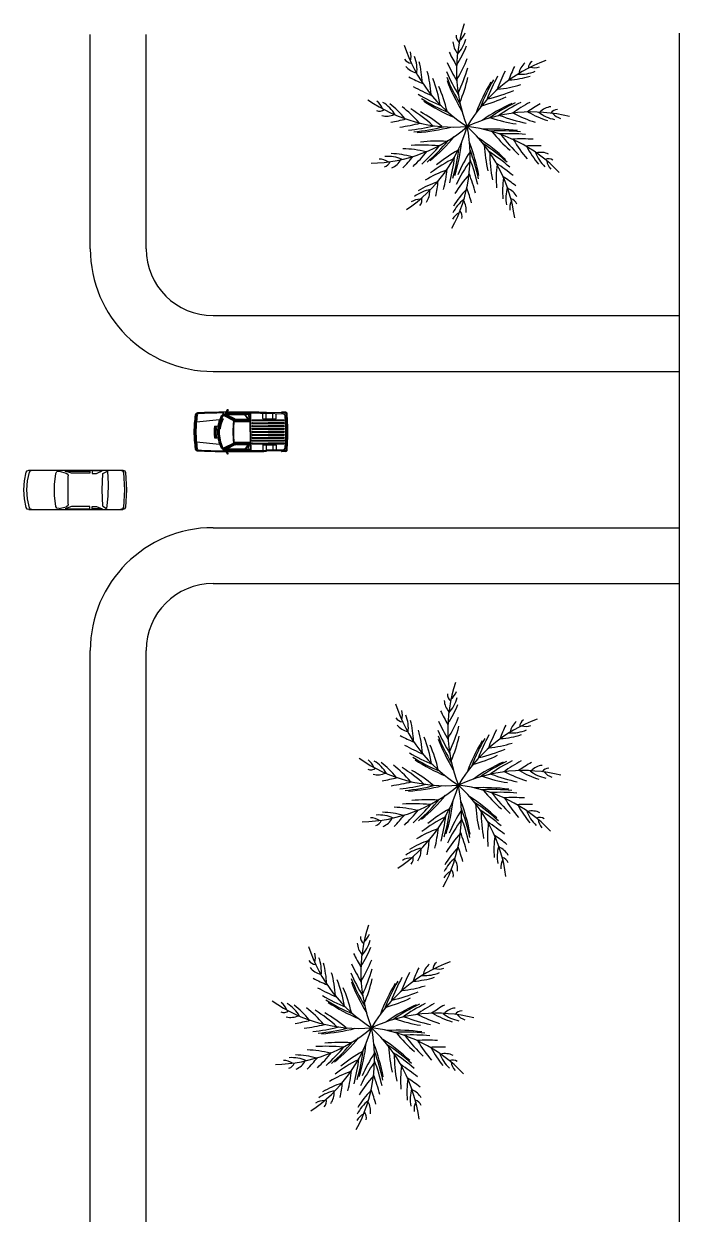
# Model space of a CAD drawing. Extents: x -109 to 1815, y -14679 to 345.
# Drawn here: x 100.2 to 129.6, y 285.9 to 339.2 of the extents above; entities that cross this region are included whole.
import ezdxf

# ---------------------------------------------------------------- set-up
doc = ezdxf.new("R2010")
doc.units = 0
doc.header["$MEASUREMENT"] = 0
doc.layers.get('0').update_dxf_attribs({"linetype": 'CONTINUOUS'})
for name, color, linetype in [('COTA', 1, 'CONTINUOUS'), ('EXTERN', 7, 'CONTINUOUS'), ('EXTERN-I', 251, 'CONTINUOUS'), ('PORTA', 3, 'CONTINUOUS'), ('TERRENO', 1, 'CONTINUOUS'), ('TREES', 3, 'CONTINUOUS')]:
    doc.layers.add(name, color=color, linetype=linetype)

# ---------------------------------------------------------------- blocks, each defined once
blk = doc.blocks.new('VEICULO2')
at = {"color": 0}
for points in [[(0.00035, 0.00505), (0.0014, 0.01001)], [(0.0014, 0.01001), (0.00196, 0.01079)], [(0.00196, 0.01079), (0.00288, 0.01109)], [(0.00202, 0.00508), (0.00314, 0.01004)], [(0.00288, 0.01109), (0.05581, 0.01109)], [(0.00314, 0.01004), (0.0037, 0.0108)], [(0.0037, 0.0108), (0.0046, 0.01109)], [(0.01728, 0.00311), (0.01796, 0.0093)], [(0.01796, 0.0093), (0.01865, 0.01034)], [(0.01865, 0.01034), (0.01988, 0.01053)], [(0.01988, 0.01053), (0.02392, 0.00947)], [(0.02334, 0.01063), (0.03719, 0.01063)], [(0.02678, 0.00936), (0.02334, 0.01063)], [(0.02392, 0.00947), (0.02476, 0.00891)], [(0.02476, 0.00891), (0.02507, 0.00797)], [(0.02507, -0.00797), (0.02507, 0.00797)], [(0.03719, 0.00936), (0.02678, 0.00936)], [(0.03719, 0.01063), (0.03719, 0.00936)], [(0.04406, 0.01075), (0.03849, 0.01075)], [(0.03849, 0.01075), (0.03849, 0.00933)], [(0.03849, 0.00933), (0.04087, 0.00933)], [(0.04087, 0.00933), (0.04406, 0.01075)], [(0.04418, 0), (0.04453, 0.00915)], [(0.04453, 0.00915), (0.0472, 0.01052)], [(0.0472, 0.01052), (0.04758, 0.0035)], [(0.05454, 0.01109), (0.05556, 0.01071)], [(0.05556, 0.01071), (0.05607, 0.00974)], [(0.05581, 0.01109), (0.05683, 0.01071)], [(0.05607, 0.00974), (0.05665, 0.00001)], [(0.05683, 0.01071), (0.05734, 0.00974)], [(0.05734, 0.00974), (0.05792, 0.00001)], [(0, 0), (0.00035, 0.00505)], [(0.00035, -0.00505), (0, 0)], [(0.00164, 0), (0.00202, 0.00508)], [(0.00202, -0.00507), (0.00164, 0)], [(0.01728, -0.00311), (0.01728, 0.00311)], [(0.04453, -0.00914), (0.04418, 0)], [(0.04758, 0.0035), (0.04734, -0.00354)], [(0.05665, 0.00001), (0.05608, -0.00974)], [(0.05792, 0.00001), (0.05735, -0.00974)], [(0.0014, -0.01), (0.00035, -0.00505)], [(0.00314, -0.01003), (0.00202, -0.00507)], [(0.01796, -0.0093), (0.01728, -0.00311)], [(0.04734, -0.00354), (0.04649, -0.01053)], [(0.00196, -0.01079), (0.0014, -0.01)], [(0.00288, -0.01109), (0.00196, -0.01079)], [(0.00288, -0.01109), (0.05582, -0.01109)], [(0.0037, -0.0108), (0.00314, -0.01003)], [(0.0046, -0.01109), (0.0037, -0.0108)], [(0.01865, -0.01033), (0.01796, -0.0093)], [(0.01988, -0.01053), (0.01865, -0.01033)], [(0.01988, -0.01053), (0.02392, -0.00947)], [(0.02678, -0.00936), (0.02334, -0.01062)], [(0.02334, -0.01062), (0.03719, -0.01062)], [(0.02476, -0.00891), (0.02392, -0.00947)], [(0.02507, -0.00797), (0.02476, -0.00891)], [(0.03719, -0.00936), (0.02678, -0.00936)], [(0.03719, -0.01062), (0.03719, -0.00936)], [(0.03849, -0.01075), (0.03849, -0.00933)], [(0.03849, -0.00933), (0.04087, -0.00933)], [(0.04406, -0.01075), (0.03849, -0.01075)], [(0.04087, -0.00933), (0.04406, -0.01075)], [(0.04453, -0.00914), (0.04649, -0.01053)], [(0.05557, -0.01071), (0.05455, -0.01109)], [(0.05608, -0.00974), (0.05557, -0.01071)], [(0.05684, -0.01071), (0.05582, -0.01109)], [(0.05735, -0.00974), (0.05684, -0.01071)]]:
    blk.add_lwpolyline(points, dxfattribs=at)
blk = doc.blocks.new('auto1-s')
at = {"color": 0, "xscale": 79.47583203312715, "yscale": 79.47583203312715, "zscale": 79.47583203312715}
blk.add_blockref('VEICULO2', (0, 0), dxfattribs=at)
blk = doc.blocks.new('Carro_02')
at = {"layer": 'EXTERN'}
for p, q in [((1.483, 0.983), (1.433, 0.882)), ((1.509, 0.993), (1.483, 0.983)), ((1.527, 0.986), (1.483, 0.882)), ((1.527, 0.986), (1.509, 0.993)), ((2.334, 0.887), (2.134, 0.887)), ((3.914, 0.846), (3.246, 0.87)), ((3.915, 0.864), (3.915, 0.848)), ((4.118, 0.884), (3.935, 0.884)), ((2.334, -0.887), (2.134, -0.887)), ((3.914, -0.846), (3.246, -0.87)), ((3.915, -0.864), (3.915, -0.848)), ((4.118, -0.884), (3.935, -0.884))]:
    blk.add_line(p, q, dxfattribs=at)
for centre, radius, start, end in [((4.854, 0), 4.854, 170.9233, 180), ((0.16, 0.75), 0.1, 90, 170.9233), ((2.014, -48.263), 49.148, 90.6779, 92.1624), ((2.014, -48.263), 49.148, 89.8675, 90.619), ((2.134, 0.877), 0.01, 90, 127.9556), ((2.334, 0.877), 0.01, 43.8548, 90), ((2.014, -48.263), 49.148, 88.5641, 89.6188), ((3.935, 0.864), 0.02, 90, 180), ((4.116, 0.832), 0.052, 5.3065, 87.7875), ((-4.847, 0), 9.053, 5.0728, 5.3065), ((-4.847, 0), 9.051, 0, 5.0739), ((4.854, 0), 4.854, 180, 189.0767), ((-4.847, 0), 9.051, 354.9261, 0), ((0.16, -0.75), 0.1, 189.0767, 270), ((2.014, 48.263), 49.148, 267.8376, 269.3221), ((2.014, 48.263), 49.148, 269.381, 270.1325), ((2.134, -0.877), 0.01, 232.0444, 270), ((2.334, -0.877), 0.01, 270, 316.1452), ((2.014, 48.263), 49.148, 270.3812, 271.4359), ((3.935, -0.864), 0.02, 180, 270), ((4.116, -0.832), 0.052, 272.2125, 354.6935), ((-4.847, 0), 9.053, 354.6935, 354.9272)]:
    blk.add_arc(centre, radius, start, end, dxfattribs=at)
at = {"layer": 'EXTERN-I'}
for p, q in [((0.148, 0.744), (0.11, 0.744)), ((0.149, 0.749), (0.111, 0.749)), ((0.111, 0.45), (1.152, 0.55)), ((1.297, 0.59), (1.305, 0.586)), ((1.315, 0.765), (1.305, 0.88)), ((1.329, 0.776), (1.32, 0.88)), ((1.807, 0.538), (1.329, 0.776)), ((1.782, 0.528), (1.341, 0.748)), ((1.8, 0.53), (1.347, 0.756)), ((1.757, 0.515), (1.352, 0.717)), ((1.824, 0.574), (1.377, 0.797)), ((1.433, 0.882), (1.407, 0.83)), ((1.407, 0.83), (1.415, 0.816)), ((1.437, 0.807), (1.415, 0.816)), ((1.415, 0.81), (1.415, 0.816)), ((1.441, 0.805), (1.417, 0.805)), ((1.441, 0.8), (1.417, 0.8)), ((1.441, 0.795), (1.417, 0.795)), ((1.441, 0.79), (1.417, 0.79)), ((1.441, 0.785), (1.417, 0.785)), ((1.437, 0.807), (1.453, 0.811)), ((1.443, 0.808), (1.443, 0.807)), ((1.483, 0.882), (1.453, 0.811)), ((1.468, 0.817), (1.485, 0.743)), ((1.478, 0.817), (1.497, 0.737)), ((1.831, 0.587), (1.492, 0.756)), ((1.911, 0.569), (2.424, 0.569)), ((1.911, 0.554), (2.453, 0.554)), ((2.124, 0.877), (2.124, 0.854)), ((2.154, 0.844), (2.134, 0.844)), ((2.154, 0.859), (2.154, 0.844)), ((2.254, 0.869), (2.164, 0.869)), ((2.264, 0.859), (2.264, 0.844)), ((2.344, 0.844), (2.264, 0.844)), ((2.424, 0.569), (2.276, 0.772)), ((2.453, 0.554), (2.287, 0.782)), ((2.344, 0.877), (2.344, 0.844)), ((2.423, 0.781), (2.494, 0.514)), ((2.524, 0), (2.524, 0.882)), ((2.544, 0), (2.544, 0.882)), ((2.617, 0.531), (2.614, 0.535)), ((2.614, 0.505), (2.614, 0.535)), ((2.614, 0.535), (4.044, 0.535)), ((3.083, 0.602), (3.083, 0.828)), ((3.103, 0.582), (3.664, 0.582)), ((3.234, 0.582), (3.234, 0.825)), ((4.009, 0.798), (3.243, 0.825)), ((3.534, 0.582), (3.534, 0.814)), ((3.684, 0.602), (3.684, 0.809)), ((4.077, 0.84), (3.914, 0.846)), ((4.041, 0.531), (4.044, 0.535)), ((4.044, 0.535), (4.044, 0.505)), ((4.135, 0.659), (4.09, 0.659)), ((4.09, 0.659), (4.135, 0.659)), ((4.135, 0.656), (4.09, 0.656)), ((4.09, 0.656), (4.135, 0.656)), ((4.171, 0.801), (4.123, 0.801)), ((4.169, 0.796), (4.123, 0.796)), ((0.111, 0.45), (0.069, 0.43)), ((0.905, 0.053), (1.001, 0.053)), ((0.905, 0.029), (1.001, 0.029)), ((0.905, 0.005), (1.001, 0.005)), ((0.906, 0.077), (1.002, 0.077)), ((0.906, 0.067), (1.002, 0.067)), ((0.906, 0.019), (1.002, 0.019)), ((0.907, 0.043), (1.003, 0.043)), ((0.908, 0.101), (1.003, 0.101)), ((0.908, 0.091), (1.003, 0.091)), ((0.909, 0.125), (1.005, 0.125)), ((0.909, 0.115), (1.005, 0.115)), ((0.91, 0.139), (1.006, 0.139)), ((0.911, 0.15), (1.007, 0.15)), ((0.912, 0.164), (1.008, 0.164)), ((0.913, 0.174), (1.009, 0.174)), ((0.915, 0.188), (1.01, 0.188)), ((0.916, 0.198), (1.011, 0.198)), ((0.917, 0.212), (1.013, 0.212)), ((0.919, 0.222), (1.015, 0.222)), ((0.92, 0.236), (1.016, 0.236)), ((0.922, 0.246), (1.018, 0.246)), ((0.924, 0.26), (1.019, 0.26)), ((1.186, 0.275), (1.074, 0.009)), ((1.077, 0.003), (1.085, -0.001)), ((1.085, -0.001), (1.176, 0.229)), ((1.165, 0.14), (1.174, 0.138)), ((1.797, 0.484), (2.524, 0.484)), ((1.797, 0.464), (2.524, 0.464)), ((1.911, 0.514), (2.524, 0.514)), ((1.911, 0.504), (2.524, 0.504)), ((2.617, 0.508), (2.614, 0.505)), ((2.614, 0.505), (4.044, 0.505)), ((2.614, 0.405), (4.044, 0.405)), ((2.614, 0.375), (2.614, 0.405)), ((2.617, 0.401), (2.614, 0.405)), ((2.617, 0.378), (2.614, 0.375)), ((2.614, 0.375), (4.044, 0.375)), ((2.614, 0.275), (4.044, 0.275)), ((2.614, 0.245), (2.614, 0.275)), ((2.617, 0.271), (2.614, 0.275)), ((2.617, 0.248), (2.614, 0.245)), ((2.614, 0.245), (4.044, 0.245)), ((2.614, 0.145), (4.044, 0.145)), ((2.614, 0.115), (2.614, 0.145)), ((2.617, 0.141), (2.614, 0.145)), ((2.617, 0.118), (2.614, 0.115)), ((2.614, 0.115), (4.044, 0.115)), ((2.614, 0.015), (4.044, 0.015)), ((2.614, -0.015), (2.614, 0.015)), ((2.617, 0.011), (2.614, 0.015)), ((2.617, 0.508), (2.617, 0.531)), ((2.617, 0.531), (3.318, 0.531)), ((2.617, 0.508), (3.318, 0.508)), ((2.617, 0.401), (3.318, 0.401)), ((2.617, 0.378), (2.617, 0.401)), ((2.617, 0.378), (3.318, 0.378)), ((2.617, 0.271), (3.318, 0.271)), ((2.617, 0.248), (2.617, 0.271)), ((2.617, 0.248), (3.318, 0.248)), ((2.617, 0.141), (3.318, 0.141)), ((2.617, 0.118), (2.617, 0.141)), ((2.617, 0.118), (3.318, 0.118)), ((2.617, 0.011), (3.318, 0.011)), ((2.617, -0.012), (2.617, 0.011)), ((4.041, 0.531), (3.318, 0.531)), ((4.041, 0.508), (3.318, 0.508)), ((4.041, 0.401), (3.318, 0.401)), ((4.041, 0.378), (3.318, 0.378)), ((4.041, 0.271), (3.318, 0.271)), ((4.041, 0.248), (3.318, 0.248)), ((4.041, 0.141), (3.318, 0.141)), ((4.041, 0.118), (3.318, 0.118)), ((4.041, 0.011), (3.318, 0.011)), ((4.041, 0.508), (4.041, 0.531)), ((4.041, 0.508), (4.044, 0.505)), ((4.041, 0.401), (4.044, 0.405)), ((4.041, 0.378), (4.041, 0.401)), ((4.041, 0.378), (4.044, 0.375)), ((4.041, 0.271), (4.044, 0.275)), ((4.041, 0.248), (4.041, 0.271)), ((4.041, 0.248), (4.044, 0.245)), ((4.041, 0.141), (4.044, 0.145)), ((4.041, 0.118), (4.041, 0.141)), ((4.041, 0.118), (4.044, 0.115)), ((4.041, 0.011), (4.044, 0.015)), ((4.041, -0.012), (4.041, 0.011)), ((4.044, 0.405), (4.044, 0.375)), ((4.044, 0.275), (4.044, 0.245)), ((4.044, 0.145), (4.044, 0.115)), ((4.044, 0.015), (4.044, -0.015)), ((4.167, 0.03), (4.189, 0.03)), ((4.167, -0.03), (4.167, 0.03)), ((4.167, 0.03), (4.167, -0.03)), ((4.167, 0.03), (4.189, 0.03)), ((4.177, 0.02), (4.184, 0.02)), ((4.177, -0.02), (4.177, 0.02)), ((4.177, 0.02), (4.177, -0.02)), ((4.177, 0.02), (4.184, 0.02)), ((4.184, 0.02), (4.184, -0.02)), ((4.184, -0.02), (4.184, 0.02)), ((4.194, 0.025), (4.194, -0.025)), ((4.194, -0.025), (4.194, 0.025)), ((0.111, -0.45), (0.069, -0.43)), ((0.111, -0.45), (0.069, -0.43)), ((0.111, -0.45), (1.152, -0.55)), ((0.905, -0.005), (1.001, -0.005)), ((0.905, -0.029), (1.001, -0.029)), ((0.905, -0.053), (1.001, -0.053)), ((0.906, -0.019), (1.002, -0.019)), ((0.906, -0.067), (1.002, -0.067)), ((0.906, -0.077), (1.002, -0.077)), ((0.907, -0.043), (1.003, -0.043)), ((0.908, -0.091), (1.003, -0.091)), ((0.908, -0.101), (1.003, -0.101)), ((0.909, -0.115), (1.005, -0.115)), ((0.909, -0.125), (1.005, -0.125)), ((0.91, -0.139), (1.006, -0.139)), ((0.911, -0.15), (1.007, -0.15)), ((0.912, -0.164), (1.008, -0.164)), ((0.913, -0.174), (1.009, -0.174)), ((0.915, -0.188), (1.01, -0.188)), ((0.916, -0.198), (1.011, -0.198)), ((0.917, -0.212), (1.013, -0.212)), ((0.919, -0.222), (1.015, -0.222)), ((0.92, -0.236), (1.016, -0.236)), ((0.922, -0.246), (1.018, -0.246)), ((0.924, -0.26), (1.019, -0.26)), ((1.782, -0.528), (1.341, -0.748)), ((1.8, -0.53), (1.347, -0.756)), ((1.757, -0.515), (1.352, -0.717)), ((1.797, -0.464), (2.524, -0.464)), ((1.797, -0.484), (2.524, -0.484)), ((1.911, -0.504), (2.524, -0.504)), ((1.911, -0.514), (2.524, -0.514)), ((2.423, -0.781), (2.494, -0.514)), ((2.524, 0), (2.524, -0.882)), ((2.544, 0), (2.544, -0.882)), ((2.617, -0.012), (2.614, -0.015)), ((2.614, -0.015), (4.044, -0.015)), ((2.614, -0.115), (4.044, -0.115)), ((2.614, -0.145), (2.614, -0.115)), ((2.617, -0.119), (2.614, -0.115)), ((2.617, -0.142), (2.614, -0.145)), ((2.614, -0.145), (4.044, -0.145)), ((2.614, -0.245), (4.044, -0.245)), ((2.614, -0.275), (2.614, -0.245)), ((2.617, -0.249), (2.614, -0.245)), ((2.617, -0.272), (2.614, -0.275)), ((2.614, -0.275), (4.044, -0.275)), ((2.614, -0.375), (4.044, -0.375)), ((2.614, -0.405), (2.614, -0.375)), ((2.617, -0.379), (2.614, -0.375)), ((2.617, -0.402), (2.614, -0.405)), ((2.614, -0.405), (4.044, -0.405)), ((2.614, -0.505), (4.044, -0.505)), ((2.614, -0.535), (2.614, -0.505)), ((2.617, -0.509), (2.614, -0.505)), ((2.617, -0.532), (2.614, -0.535)), ((2.617, -0.012), (3.318, -0.012)), ((2.617, -0.119), (3.318, -0.119)), ((2.617, -0.142), (2.617, -0.119)), ((2.617, -0.142), (3.318, -0.142)), ((2.617, -0.249), (3.318, -0.249)), ((2.617, -0.272), (2.617, -0.249)), ((2.617, -0.272), (3.318, -0.272)), ((2.617, -0.379), (3.318, -0.379)), ((2.617, -0.402), (2.617, -0.379)), ((2.617, -0.402), (3.318, -0.402)), ((2.617, -0.509), (3.318, -0.509)), ((2.617, -0.532), (2.617, -0.509)), ((2.617, -0.532), (3.318, -0.532)), ((4.041, -0.012), (3.318, -0.012)), ((4.041, -0.119), (3.318, -0.119)), ((4.041, -0.142), (3.318, -0.142)), ((4.041, -0.249), (3.318, -0.249)), ((4.041, -0.272), (3.318, -0.272)), ((4.041, -0.379), (3.318, -0.379)), ((4.041, -0.402), (3.318, -0.402)), ((4.041, -0.509), (3.318, -0.509)), ((4.041, -0.532), (3.318, -0.532)), ((4.041, -0.012), (4.044, -0.015)), ((4.041, -0.119), (4.044, -0.115)), ((4.041, -0.142), (4.041, -0.119)), ((4.041, -0.142), (4.044, -0.145)), ((4.041, -0.249), (4.044, -0.245)), ((4.041, -0.272), (4.041, -0.249)), ((4.041, -0.272), (4.044, -0.275)), ((4.041, -0.379), (4.044, -0.375)), ((4.041, -0.402), (4.041, -0.379)), ((4.041, -0.402), (4.044, -0.405)), ((4.041, -0.509), (4.044, -0.505)), ((4.041, -0.532), (4.041, -0.509)), ((4.041, -0.532), (4.044, -0.535)), ((4.044, -0.115), (4.044, -0.145)), ((4.044, -0.245), (4.044, -0.275)), ((4.044, -0.375), (4.044, -0.405)), ((4.044, -0.505), (4.044, -0.535)), ((4.167, -0.03), (4.189, -0.03)), ((4.167, -0.03), (4.189, -0.03)), ((4.177, -0.02), (4.184, -0.02)), ((4.177, -0.02), (4.184, -0.02)), ((0.148, -0.744), (0.11, -0.744)), ((0.149, -0.749), (0.111, -0.749)), ((1.315, -0.765), (1.305, -0.88)), ((1.329, -0.776), (1.32, -0.88)), ((1.807, -0.538), (1.329, -0.776)), ((1.824, -0.574), (1.377, -0.797)), ((1.407, -0.83), (1.415, -0.816)), ((1.483, -0.983), (1.407, -0.83)), ((1.437, -0.807), (1.415, -0.816)), ((1.415, -0.81), (1.415, -0.816)), ((1.441, -0.785), (1.417, -0.785)), ((1.441, -0.79), (1.417, -0.79)), ((1.441, -0.795), (1.417, -0.795)), ((1.441, -0.8), (1.417, -0.8)), ((1.441, -0.805), (1.417, -0.805)), ((1.437, -0.807), (1.453, -0.811)), ((1.443, -0.808), (1.443, -0.807)), ((1.527, -0.986), (1.453, -0.811)), ((1.468, -0.817), (1.485, -0.743)), ((1.478, -0.817), (1.497, -0.737)), ((1.509, -0.993), (1.483, -0.983)), ((1.831, -0.587), (1.492, -0.756)), ((1.527, -0.986), (1.509, -0.993)), ((1.911, -0.554), (2.453, -0.554)), ((1.911, -0.569), (2.424, -0.569)), ((2.124, -0.877), (2.124, -0.854)), ((2.154, -0.844), (2.134, -0.844)), ((2.154, -0.859), (2.154, -0.844)), ((2.254, -0.869), (2.164, -0.869)), ((2.264, -0.859), (2.264, -0.844)), ((2.344, -0.844), (2.264, -0.844)), ((2.424, -0.569), (2.276, -0.772)), ((2.453, -0.554), (2.287, -0.782)), ((2.344, -0.877), (2.344, -0.844)), ((2.614, -0.535), (4.044, -0.535)), ((3.083, -0.602), (3.083, -0.828)), ((3.103, -0.582), (3.664, -0.582)), ((3.234, -0.582), (3.234, -0.825)), ((4.009, -0.798), (3.243, -0.825)), ((3.534, -0.582), (3.534, -0.814)), ((3.684, -0.602), (3.684, -0.809)), ((4.077, -0.84), (3.914, -0.846)), ((4.09, -0.656), (4.135, -0.656)), ((4.09, -0.659), (4.135, -0.659)), ((4.135, -0.656), (4.094, -0.656)), ((4.135, -0.659), (4.094, -0.659)), ((4.169, -0.796), (4.123, -0.796)), ((4.171, -0.801), (4.123, -0.801))]:
    blk.add_line(p, q, dxfattribs=at)
for centre, radius, start, end in [((4.854, 0), 4.804, 171.1155, 180), ((4.854, 0), 4.764, 171.0197, 180), ((0.11, 0.742), 0.002, 90, 171.1155), ((4.854, 0), 4.804, 170.4938, 171.0068), ((0.111, 0.751), 0.002, 171.0068, 270), ((0.165, 0.785), 0.05, 92.1586, 170.4938), ((4.854, 0), 4.764, 170.5798, 170.9588), ((0.204, 0.772), 0.05, 92.1145, 170.5798), ((2.014, -48.263), 49.133, 90.8253, 92.1586), ((2.014, -48.263), 49.118, 90.8239, 92.1145), ((2.609, 0), 1.557, 152.5696, 180), ((2.824, 0), 1.712, 154.9617, 176.4075), ((2.824, 0), 1.689, 155.787, 174.044), ((2.932, -0.132), 1.793, 156.3489, 171.0944), ((2.926, -0.13), 1.773, 156.163, 171.2804), ((1.307, 0.676), 0.09, 84.5936, 152.5696), ((1.318, 0.704), 0.05, 63.4654, 154.9617), ((1.329, 0.672), 0.05, 63.4654, 155.787), ((1.295, 0.585), 0.005, 66.1887, 156.3489), ((1.307, 0.676), 0.09, 63.4654, 84.5936), ((1.382, 0.806), 0.01, 90.7267, 243.4654), ((2.004, -48.263), 49.083, 90.6881, 90.7267), ((1.42, 0.81), 0.005, 179.0858, 270), ((1.417, 0.802), 0.0025, 90, 270), ((1.417, 0.797), 0.0025, 90, 270), ((1.417, 0.792), 0.0025, 90, 270), ((1.417, 0.787), 0.0025, 90, 270), ((1.441, 0.807), 0.002, 270, 0), ((1.441, 0.802), 0.0025, 270, 90), ((1.441, 0.797), 0.0025, 270, 90), ((1.441, 0.792), 0.0025, 270, 90), ((1.441, 0.787), 0.0025, 270, 90), ((2.004, -48.263), 49.083, 89.3934, 90.6405), ((2.014, -48.276), 49.058, 89.4049, 90.6155), ((2.014, -48.276), 49.048, 89.6943, 90.613), ((2.014, -48.276), 49.038, 89.6857, 90.6104), ((1.911, 0.754), 0.24, 243.4654, 270), ((1.911, 0.754), 0.2, 243.4654, 270), ((1.911, 0.754), 0.185, 243.4654, 270), ((2.134, 0.877), 0.01, 127.9556, 180), ((2.134, 0.854), 0.01, 180, 270), ((2.164, 0.859), 0.01, 90, 180), ((2.254, 0.859), 0.01, 0, 90), ((2.334, 0.877), 0.01, 0, 43.8548), ((2.014, -48.263), 49.103, 88.5641, 89.3821), ((3.103, 0.602), 0.02, 180, 270), ((3.664, 0.602), 0.02, 270, 360), ((4.005, 0.718), 0.08, 4.6396, 87.3145), ((4.074, 0.79), 0.05, 5.0619, 87.3145), ((-4.847, 0), 8.961, 0, 4.6396), ((-4.847, 0), 9.006, 0, 5.0619), ((0.914, 0.059), 0.0108, 133.8665, 215.2785), ((0.914, 0.035), 0.0108, 133.8665, 215.2785), ((0.914, 0.011), 0.0108, 133.8665, 215.2785), ((0.915, 0.084), 0.0108, 133.8665, 215.2785), ((0.916, 0.108), 0.0108, 133.8665, 215.2785), ((0.918, 0.132), 0.0108, 133.8665, 215.2785), ((0.92, 0.156), 0.0108, 133.8665, 215.2785), ((0.922, 0.18), 0.0108, 133.8665, 215.2785), ((0.925, 0.204), 0.0108, 133.8665, 215.2785), ((0.928, 0.228), 0.0108, 133.8665, 215.2785), ((0.931, 0.253), 0.0108, 133.8665, 215.2785), ((0.994, 0.061), 0.0107, 313.1344, 35.5646), ((0.994, 0.036), 0.0107, 313.1344, 35.5646), ((0.994, 0.013), 0.0107, 313.1344, 35.5646), ((0.995, 0.085), 0.0107, 313.1344, 35.5646), ((0.996, 0.109), 0.0107, 313.1344, 35.5646), ((0.997, 0.133), 0.0107, 313.1344, 35.5646), ((0.999, 0.157), 0.0107, 313.1344, 35.5646), ((1.002, 0.182), 0.0107, 313.1344, 35.5646), ((1.004, 0.206), 0.0107, 313.1344, 35.5646), ((1.007, 0.23), 0.0107, 313.1344, 35.5646), ((1.011, 0.254), 0.0107, 313.1344, 35.5646), ((1.079, 0.007), 0.005, 157.0783, 247.0783), ((2.824, 0), 1.712, 177.6158, 180), ((2.824, 0), 1.689, 175.246, 180), ((1.166, 0.145), 0.005, 171.0944, 261.2547), ((6.027, 0), 4.281, 173.5027, 180), ((1.744, 0.488), 0.03, 353.5027, 63.4654), ((6.027, 0), 4.258, 173.2878, 180), ((1.768, 0.501), 0.03, 353.2878, 63.4654), ((1.911, 0.754), 0.25, 243.4654, 270), ((4.189, 0.025), 0.005, 0, 90), ((4.189, 0.025), 0.005, 360, 90), ((4.854, 0), 4.804, 180, 188.8845), ((4.854, 0), 4.764, 180, 188.9803), ((0.914, -0.011), 0.0108, 144.7215, 226.1335), ((0.914, -0.035), 0.0108, 144.7215, 226.1335), ((0.914, -0.059), 0.0108, 144.7215, 226.1335), ((0.915, -0.084), 0.0108, 144.7215, 226.1335), ((0.916, -0.108), 0.0108, 144.7215, 226.1335), ((0.918, -0.132), 0.0108, 144.7215, 226.1335), ((0.92, -0.156), 0.0108, 144.7215, 226.1335), ((0.922, -0.18), 0.0108, 144.7215, 226.1335), ((0.925, -0.204), 0.0108, 144.7215, 226.1335), ((0.928, -0.228), 0.0108, 144.7215, 226.1335), ((0.931, -0.253), 0.0108, 144.7215, 226.1335), ((0.994, -0.013), 0.0107, 324.4354, 46.8656), ((0.994, -0.036), 0.0107, 324.4354, 46.8656), ((0.994, -0.061), 0.0107, 324.4354, 46.8656), ((0.995, -0.085), 0.0107, 324.4354, 46.8656), ((0.996, -0.109), 0.0107, 324.4354, 46.8656), ((0.997, -0.133), 0.0107, 324.4354, 46.8656), ((0.999, -0.157), 0.0107, 324.4354, 46.8656), ((1.002, -0.182), 0.0107, 324.4354, 46.8656), ((1.004, -0.206), 0.0107, 324.4354, 46.8656), ((1.007, -0.23), 0.0107, 324.4354, 46.8656), ((1.011, -0.254), 0.0107, 324.4354, 46.8656), ((2.609, 0), 1.557, 180, 207.4304), ((2.824, 0), 1.712, 180, 205.0383), ((2.824, 0), 1.689, 180, 204.213), ((6.027, 0), 4.281, 180, 186.4973), ((1.744, -0.488), 0.03, 296.5346, 6.4973), ((6.027, 0), 4.258, 180, 186.7122), ((1.768, -0.501), 0.03, 296.5346, 6.7122), ((1.911, -0.754), 0.25, 90, 116.5346), ((1.911, -0.754), 0.24, 90, 116.5346), ((-4.847, 0), 8.961, 355.3604, 0), ((-4.847, 0), 9.006, 354.9381, 0), ((4.189, -0.025), 0.005, 270, 0), ((4.189, -0.025), 0.005, 270, 360), ((0.11, -0.742), 0.002, 188.8845, 270), ((0.111, -0.751), 0.002, 90, 188.9932), ((4.854, 0), 4.804, 188.9932, 189.5062), ((0.165, -0.785), 0.05, 189.5062, 267.8414), ((4.854, 0), 4.764, 189.0412, 189.4202), ((0.204, -0.772), 0.05, 189.4202, 267.8855), ((2.014, 48.263), 49.133, 267.8414, 269.1747), ((2.014, 48.263), 49.118, 267.8855, 269.1761), ((1.307, -0.676), 0.09, 207.4304, 275.4064), ((1.318, -0.704), 0.05, 205.0383, 296.5346), ((1.329, -0.672), 0.05, 204.213, 296.5346), ((1.307, -0.676), 0.09, 275.4064, 296.5346), ((1.382, -0.806), 0.01, 116.5346, 269.2733), ((2.004, 48.263), 49.083, 269.2733, 269.3119), ((1.417, -0.787), 0.0025, 90, 270), ((1.417, -0.792), 0.0025, 90, 270), ((1.417, -0.797), 0.0025, 90, 270), ((1.417, -0.802), 0.0025, 90, 270), ((1.42, -0.81), 0.005, 90, 180.9142), ((1.441, -0.787), 0.0025, 270, 90), ((1.441, -0.792), 0.0025, 270, 90), ((1.441, -0.797), 0.0025, 270, 90), ((1.441, -0.802), 0.0025, 270, 90), ((1.441, -0.807), 0.002, 0, 90), ((2.004, 48.263), 49.083, 269.3595, 270.6066), ((2.014, 48.276), 49.058, 269.3845, 270.5951), ((2.014, 48.276), 49.048, 269.387, 270.3057), ((2.014, 48.276), 49.038, 269.3896, 270.3143), ((1.911, -0.754), 0.2, 90, 116.5346), ((1.911, -0.754), 0.185, 90, 116.5346), ((2.134, -0.854), 0.01, 90, 180), ((2.134, -0.877), 0.01, 180, 232.0444), ((2.164, -0.859), 0.01, 180, 270), ((2.254, -0.859), 0.01, 270, 360), ((2.334, -0.877), 0.01, 316.1452, 360), ((2.014, 48.263), 49.103, 270.6179, 271.4359), ((3.103, -0.602), 0.02, 90, 180), ((3.664, -0.602), 0.02, 0, 90), ((4.005, -0.718), 0.08, 272.6855, 355.3604), ((4.074, -0.79), 0.05, 272.6855, 354.9381)]:
    blk.add_arc(centre, radius, start, end, dxfattribs=at)
blk = doc.blocks.new('Tree3')
at = {"layer": 'TREES'}
for centre, radius, start, end in [((6.304, 2.495), 6.78, 161.8706, 201.5936), ((0.196, 3.84), 0.835, 182.879, 221.5346), ((-0.143, 4.054), 0.351, 173.7791, 233.0395), ((-1.642, 4.347), 1.639, 317.4391, 345.0127), ((-0.839, 4.494), 0.808, 308.4321, 338.3515), ((3.633, 5.724), 6.78, 197.8706, 237.5936), ((-3.321, 3.142), 0.808, 344.4321, 14.3515), ((6.376, 6.862), 8.001, 206.1883, 211.1386), ((-4.007, 5.153), 4.263, 326.0526, 338.8318), ((-2.499, 3.196), 0.351, 209.7791, 269.0395), ((-2.099, 3.221), 0.835, 218.879, 257.5346), ((-3.884, 2.551), 1.639, 353.4391, 21.0127), ((-6.271, 1.814), 4.263, 2.0526, 14.8318), ((6.381, 6.2), 8.001, 204.5673, 211.2107), ((-4.862, 4.906), 5.211, 327.5529, 339.111), ((5.865, -3.401), 6.78, 110.1725, 149.8955), ((9.337, -0.75), 8.001, 154.4902, 159.4404), ((3.134, 2.226), 0.835, 131.1808, 169.8364), ((3.093, 2.625), 0.351, 122.081, 181.3414), ((3.006, 3.444), 0.808, 256.734, 286.6534), ((1.125, 9.299), 8.001, 242.1883, 247.1386), ((-6.817, 1.111), 5.211, 3.5529, 15.111), ((-8.105, -0.327), 7.022, 10.6755, 20.6307), ((6.444, 5.585), 8.001, 202.9483, 211.3077), ((6.518, 5.174), 8.001, 201.6825, 211.4019), ((-6.749, 4.499), 7.022, 334.6755, 344.6307), ((-6.261, 3.599), 6.444, 337.0347, 347.4268), ((8.377, -1.595), 8.001, 151.2501, 159.6096), ((8.821, -1.165), 8.001, 152.8691, 159.5126), ((1.561, 6.338), 4.263, 274.3545, 287.1337), ((2.393, 3.983), 1.639, 265.741, 293.3146), ((1.518, 8.767), 8.001, 240.5673, 247.2107), ((-7.181, -0.768), 6.444, 13.0347, 23.4268), ((6.59, 4.871), 8.001, 200.5186, 211.4981), ((7.907, -2.153), 8.001, 148.8205, 159.8), ((8.101, -1.908), 8.001, 149.9844, 159.7037), ((-0.652, 8.085), 7.022, 282.9774, 292.9325), ((0.837, 6.856), 5.211, 275.8548, 287.4128), ((-0.554, 6.757), 6.78, 234.9681, 274.6912), ((-4.544, 0.504), 0.808, 21.5297, 51.4491), ((-4.636, -0.308), 1.639, 30.5366, 58.1102), ((1.931, 8.306), 8.001, 238.9483, 247.3077), ((2.232, 8.018), 8.001, 237.6825, 247.4019), ((2.469, 7.814), 8.001, 236.5186, 247.4981), ((-1.056, 7.144), 6.444, 285.3366, 295.7287), ((6, -6.06), 8.001, 116.7498, 125.1093), ((6.609, -5.956), 8.001, 118.3688, 125.0123), ((-3.921, 1.042), 0.351, 246.8767, 306.1371), ((-3.617, 1.303), 0.835, 255.9765, 294.6321), ((-6.096, -2.335), 4.263, 39.1502, 51.9294), ((-6.108, -3.226), 5.211, 40.6505, 52.2085), ((-6.267, -5.149), 7.022, 47.7731, 57.7282), ((-5.264, -4.944), 6.444, 50.1322, 60.5244), ((2.908, -6.125), 6.78, 75.6722, 115.3952), ((5.297, -6.253), 8.001, 114.3202, 125.2997), ((5.595, -6.161), 8.001, 115.4841, 125.2035), ((4.573, 5.177), 5.211, 241.3545, 252.9126), ((7.27, -5.907), 8.001, 119.9899, 124.9402), ((4.876, 4.339), 4.263, 239.8542, 252.6334), ((4.228, 1.927), 1.639, 231.2407, 258.8143), ((3.844, 0.059), 0.835, 96.6805, 135.3361), ((4.036, 0.412), 0.351, 87.5807, 146.8411), ((4.428, 1.135), 0.808, 222.2337, 252.1531), ((-4.42, 5.141), 6.78, 270.9681, 310.6912), ((-4.712, 8.096), 8.001, 279.2858, 284.2361), ((-4.077, 7.908), 8.001, 277.6648, 284.3082), ((-6.509, 1.896), 6.78, 304.0339, 343.7569), ((-3.47, 7.79), 8.001, 276.0458, 284.4052), ((-6.647, -1.335), 6.78, 331.6319, 11.355), ((-0.785, -6.734), 6.78, 43.6319, 83.355), ((-4.593, -4.987), 6.78, 7.6319, 47.355), ((3.176, 6.486), 6.444, 250.8363, 261.2284), ((4.042, 7.032), 7.022, 248.4771, 258.4323), ((-3.056, 7.741), 8.001, 274.7801, 284.4994), ((-2.744, 7.722), 8.001, 273.6161, 284.5957), ((-6.759, 4.634), 8.001, 309.6161, 320.5957), ((-3.818, -7.251), 8.001, 46.2799, 57.2595), ((1.173, -8.111), 8.001, 82.2799, 93.2595), ((1.474, -8.191), 8.001, 83.4439, 93.1632), ((6.133, 3.813), 6.444, 218.796, 229.1882), ((1.871, -8.32), 8.001, 84.7096, 93.069), ((7.157, 3.817), 7.022, 216.4368, 226.392), ((-3.045, -6.2), 5.211, 76.6505, 88.2085), ((-2.044, -7.85), 7.022, 83.7731, 93.7282), ((-1.353, -7.094), 6.444, 86.1322, 96.5244), ((-7.386, 4.262), 8.001, 312.0458, 320.4052), ((-7.022, 4.467), 8.001, 310.7801, 320.4994), ((2.737, -6.683), 6.444, 119.198, 129.5901), ((-8.322, -0.088), 8.001, 343.8458, 353.5652), ((-8.193, 0.196), 8.001, 342.6819, 353.6614), ((-7.351, -3.622), 8.001, 10.2799, 21.2595), ((-7.334, -3.933), 8.001, 11.4439, 21.1632), ((-3.622, -7.493), 8.001, 47.4439, 57.1632), ((7.203, -0.52), 6.444, 182.796, 193.1882), ((2.443, -8.555), 8.001, 86.3286, 92.972), ((6.623, 1.962), 5.211, 209.3143, 220.8723), ((3.029, -8.864), 8.001, 87.9496, 92.8999), ((6.436, 1.091), 4.263, 207.814, 220.5932), ((-3.972, -2.263), 0.808, 57.5297, 87.4491), ((-3.784, -1.462), 0.351, 282.8767, 342.1371), ((-3.57, -2.974), 1.639, 66.5366, 94.1102), ((-3.559, -5.472), 4.263, 75.1502, 87.9294), ((-3.692, -1.071), 0.835, 291.9765, 330.6321), ((-8.571, 3.78), 8.001, 315.2858, 320.2361), ((-7.947, 4.001), 8.001, 313.6648, 320.3082), ((2.57, -7.693), 7.022, 116.8388, 126.794), ((-8.515, -0.458), 8.001, 345.1116, 353.471), ((5.842, -5.627), 7.022, 144.4368, 154.392), ((5.522, -4.655), 6.444, 146.796, 157.1882), ((-7.334, -4.351), 8.001, 12.7096, 21.069), ((-3.376, -7.831), 8.001, 48.7096, 57.069), ((8.034, -1.119), 7.022, 180.4368, 190.392), ((4.606, -0.61), 1.639, 199.2004, 226.774), ((3.29, -1.989), 0.835, 64.6403, 103.2959), ((3.639, -1.792), 0.351, 55.5404, 114.8009), ((4.356, -1.387), 0.808, 190.1934, 220.1128), ((0.83, -6.857), 5.211, 109.7162, 121.2743), ((-8.843, -0.982), 8.001, 346.7306, 353.374), ((-7.382, -4.967), 8.001, 14.3286, 20.972), ((6.511, -2.305), 5.211, 173.3143, 184.8723), ((-3.052, -8.357), 8.001, 50.3286, 56.972), ((0.003, -6.528), 4.263, 108.2159, 120.9952), ((-9.245, -1.509), 8.001, 348.3516, 353.3019), ((3.913, -5.692), 5.211, 137.3143, 148.8723), ((5.848, -2.9), 4.263, 171.814, 184.5932), ((-2.76, -8.951), 8.001, 51.9496, 56.8999), ((-1.369, -4.44), 1.639, 99.6024, 127.176), ((-2.374, -3.29), 0.351, 315.9424, 15.2029), ((-2.51, -2.912), 0.835, 325.0423, 3.6979), ((3.027, -5.784), 4.263, 135.814, 148.5932), ((-7.494, -5.62), 8.001, 15.9496, 20.8999), ((3.368, -3.201), 1.639, 163.2004, 190.774), ((1.493, -3.543), 0.835, 28.6403, 67.2959), ((-2.094, -4.064), 0.808, 90.5954, 120.5148), ((0.844, -4.569), 1.639, 127.2004, 154.774), ((-0.875, -3.744), 0.835, 352.6403, 31.2959), ((2.709, -3.683), 0.808, 154.1934, 184.1128), ((1.891, -3.589), 0.351, 19.5404, 78.8009), ((0.027, -4.572), 0.808, 118.1934, 148.1128), ((-0.58, -4.015), 0.351, 343.5404, 42.8009)]:
    blk.add_arc(centre, radius, start, end, dxfattribs=at)

msp = doc.modelspace()

# ---------------------------------------------------------------- linework, layer by layer
at = {"layer": 'TERRENO'}
for p, q in [((103.196, 329.168), (103.196, 338.76)), ((105.696, 329.168), (105.696, 338.76)), ((129.559, 338.818), (129.559, 236.667)), ((108.696, 326.168), (129.559, 326.168)), ((108.696, 323.668), (129.559, 323.668)), ((108.696, 316.668), (129.559, 316.668)), ((108.696, 314.168), (129.559, 314.168)), ((103.196, 257.168), (103.196, 311.168)), ((105.696, 257.168), (105.696, 311.168))]:
    msp.add_line(p, q, dxfattribs=at)
for centre, radius, start, end in [((108.696, 329.168), 5.5, 180, 270), ((108.696, 329.168), 3, 180, 270), ((108.696, 311.168), 5.5, 90, 180), ((108.696, 311.168), 3, 90, 180)]:
    msp.add_arc(centre, radius, start, end, dxfattribs=at)

# ---------------------------------------------------------------- block references
at = {"layer": 'COTA', "color": 1}
for p in [(120.068, 334.639), (119.679, 305.13), (115.786, 294.258)]:
    msp.add_blockref('Tree3', p, dxfattribs=at)
at = {"layer": 'PORTA'}
for name, p in [('Carro_02', (107.834, 320.96)), ('auto1-s', (100.218, 318.361))]:
    msp.add_blockref(name, p, dxfattribs=at)

doc.saveas('drawing.dxf')
